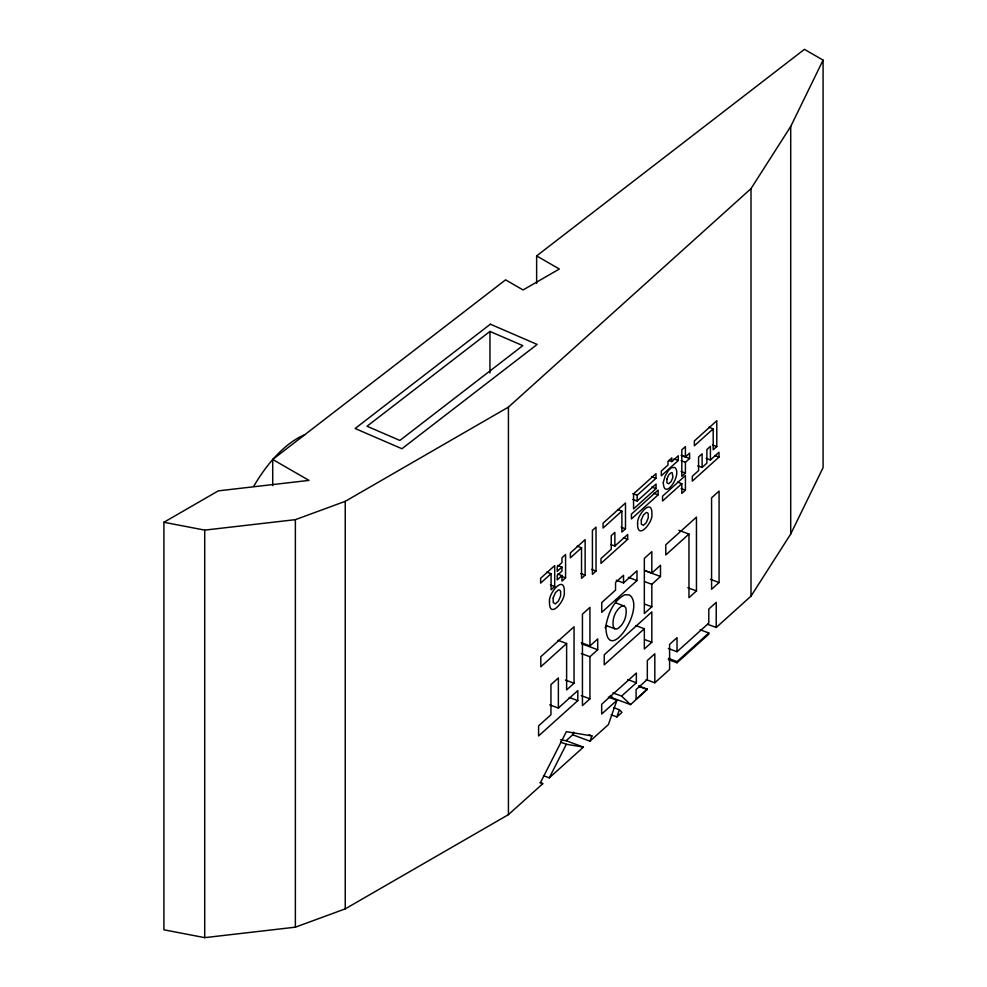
<?xml version="1.0" encoding="UTF-8"?>
<svg xmlns="http://www.w3.org/2000/svg" width="987" height="987" viewBox="0 0 987 987"><rect width="100%" height="100%" fill="white"/><g stroke="black" fill="none" stroke-linecap="round" stroke-linejoin="round"><path stroke-width="1.48" d="M615.974 602.736L616.159 599.985M611.15 714.798L616.912 716.932L619.367 709.752L613.606 707.63M608.3 697.093L616.937 700.289L608.387 724.606L589.979 741.188L572.707 734.797L566.143 740.719L560.456 739.769M572.707 734.797L573.694 732.157M589.979 741.188L591.953 735.92L589.079 734.846M591.953 735.92L566.353 731.675L540.753 782.037L542.727 783.752L508.428 814.645L345.24 908.867L295.372 927.175L204.716 937.65L163.916 929.803L163.916 522.271L204.716 530.118L295.372 519.655L345.24 501.334L508.428 407.113L751.008 188.628L790.71 126.484L823.084 60.121L804.43 49.35L536.632 255.904L536.632 283.306M707.593 624.29L716.229 627.485L751.008 596.148L790.71 534.016L823.084 467.653L823.084 60.121M549.29 777.842L566.353 744.272L583.416 747.11L549.29 777.842L543.529 775.708M605.105 627.769L606.845 625.425M671.814 461.62L678.279 455.784L678.279 460.485L661.327 475.759L661.327 471.058L667.965 465.074L667.965 461.398L671.814 457.931L671.814 461.62L668.927 460.559M637.17 501.051L637.17 495.252L655.985 478.3L655.985 473.649L633.555 493.845L633.555 508.897L656.059 488.639L656.059 484.037L637.17 501.051L632.852 499.459M551.091 573.681L540.617 583.12L540.617 578.271L554.694 565.588L554.694 586.5L551.091 589.745L551.091 573.681L546.773 572.09M621.872 511.093L603.057 528.045L603.057 523.196L625.487 503L625.487 528.798L621.872 532.042L621.872 511.093L617.554 509.489M713.194 428.839L694.367 445.791L694.367 440.942L716.796 420.746L716.796 446.543L713.194 449.788L713.194 428.839L708.876 427.248M581.528 547.785L570.387 557.828L570.387 552.93L585.131 539.642L585.131 575.137L581.528 578.382L581.528 547.785L577.21 546.181M557.655 565.465L561.973 567.069L557.199 571.362L557.199 566.871L561.973 562.578L561.973 557.778L565.576 554.534L565.576 577.864L561.973 581.109L561.973 575.606L557.655 574.002M685.422 456.882L689.592 453.119L689.592 458.523L685.422 462.286L685.422 473.094L681.82 476.339L681.82 449.825L685.422 446.58L685.422 456.882L681.104 455.278L689.592 458.523M561.973 575.606L557.199 579.9L557.199 575.409L561.973 571.103L561.973 567.069M658.119 494.857L631.421 518.903L631.421 514.153L658.119 490.107L658.119 494.857L653.801 493.253M681.82 483.655L662.536 501.026L662.536 496.177L685.422 475.561L685.422 490.157L681.82 493.401L681.82 483.655L677.501 482.063M614.864 546.033L627.683 534.485L627.683 539.334L600.984 563.38L600.984 558.531L611.261 549.278L611.261 535.645L614.864 532.4L614.864 546.033L610.546 544.429M697.797 465.852L702.115 467.443L706.889 463.15L706.889 449.517L710.418 446.334L710.418 459.967L706.1 458.363M710.418 459.967L718.992 452.243L718.992 457.08L692.306 481.138L692.306 476.289L698.574 470.639L698.574 457.006L702.115 453.81L702.115 467.443M596.012 571.091L592.41 574.335L592.41 530.364L596.012 527.12L596.012 571.091L591.694 569.499M623.525 582.922L636.985 570.807L636.985 580.566L601.737 612.31L601.737 602.551L615.543 590.115L615.543 582.453L623.525 575.261L623.525 582.922L616.332 580.257M566.624 643.512L540.814 666.768L540.814 656.688L574.052 626.757L574.052 683.226L566.624 689.913L566.624 643.512L557.988 640.316M688.963 534.066L665.781 554.941L665.781 544.762L696.452 517.139L696.452 590.929L688.963 597.678L688.963 534.066L678.883 530.34M651.827 573.077L660.5 565.255L660.5 576.494L651.827 584.304L651.827 606.771L644.338 613.519L644.338 558.408L651.827 551.659L651.827 573.077L644.634 570.412M589.942 645.93L597.715 638.934L597.715 649.742L589.942 656.737L589.942 698.833L582.441 705.582L582.441 614.148L589.942 607.4L589.942 645.93L581.306 642.734M644.338 628.731L604.241 664.856L604.241 654.776L651.827 611.915L651.827 642.253L644.338 649.002L644.338 628.731L635.702 625.536M558.371 708.061L577.802 690.567L577.802 700.634L538.594 735.944L538.594 725.864L550.943 714.748L550.943 684.62L558.371 677.933L558.371 708.061L549.734 704.866M719.067 582.527L711.578 589.276L711.578 497.843L719.067 491.094L719.067 582.527L710.43 579.332M616.937 700.289L601.675 714.033L601.675 704.274L636.356 673.035L636.356 682.794L621.588 696.106L612.952 692.911M668.384 648.533L677.02 651.728L708.802 623.105L708.802 609.041L716.229 602.354L716.229 627.485M668.384 659.587L677.02 662.783L677.02 661.598L708.802 632.975L700.165 629.78M638.688 685.99L647.324 689.185L636.084 699.314L636.084 689.555L647.324 679.426L647.324 660.537L654.813 653.789L654.813 682.794L646.177 679.599M616.912 716.932L621.995 712.355L619.367 709.752M610.311 695.391L613.309 698.228L630.582 704.619L647.324 689.185M654.813 682.794L669.605 669.47L669.605 644.351L677.02 637.664L677.02 651.728M677.02 662.783L708.802 634.172L708.802 632.975M272.708 485.604L272.708 459.461L505.578 279.852L523.085 289.956L559.345 269.019L536.632 255.904M489.947 331.435L367.016 426.248L399.871 440.436L522.802 345.623L489.947 331.435L489.947 372.926M163.916 522.271L218.312 490.86L308.968 480.398L272.708 459.461M624.364 606.104L622.155 605.895C615.222 609.904 611.94 619.182 613.334 626.881L614.815 628.768L616.998 629.015C623.92 624.981 627.288 615.703 625.869 607.98L624.364 606.104L615.728 602.909M712.478 444.952L716.796 446.543M714.687 455.488L718.992 457.08M681.104 460.682L685.422 462.286M673.961 458.893L678.279 460.485M681.104 471.49L685.422 473.094M651.667 476.696L655.985 478.3M681.104 488.553L685.422 490.157M651.741 487.035L656.059 488.639M632.852 493.648L637.17 495.252M621.168 527.194L625.487 528.798M623.365 537.73L627.683 539.334M644.671 570.634L660.5 576.494M687.816 587.734L696.452 590.929M644.634 581.639L651.827 584.304M628.349 577.37L636.985 580.566M580.812 573.533L585.131 575.137M644.634 604.106L651.827 606.771M561.258 576.26L565.576 577.864M550.376 584.896L554.694 586.5M644.634 639.588L651.827 642.253M606.178 625.573L614.815 628.768M668.384 658.403L677.02 661.598M581.874 643.882L597.715 649.742M581.306 653.542L589.942 656.737M627.732 679.599L636.356 682.794M638.688 686.347L647.324 689.543M565.415 680.031L574.052 683.226M581.306 695.638L589.942 698.833M569.166 697.439L577.802 700.634M566.143 740.719L583.416 747.11M560.591 742.15L566.353 744.272M539.84 782.691L542.727 783.752M621.588 696.106L630.582 704.619M790.71 126.484L790.71 534.016M751.008 188.628L751.008 596.148M508.428 407.113L508.428 814.645M345.24 501.334L345.24 908.867M295.372 519.655L295.372 927.175M204.716 530.118L204.716 937.65M253.647 486.455A102.574 50.189 -66.6 0 1 304.798 434.724M549.5 601.478C548.821 620.502 565.452 600.701 564.317 592.447C565.02 573.348 548.365 593.199 549.5 601.478M605.833 626.054C606.376 668.051 646.904 607.77 629.422 594.939L624.981 594.729C613.371 600.355 608.103 614.062 605.833 626.054M637.614 523.344C637.022 541.444 652.975 522.308 651.938 514.548C652.53 496.449 636.566 515.572 637.614 523.344M663.301 482.359C663.745 502.087 683.127 473.859 674.639 467.394L671.259 467.863L668.544 470.293L665.139 475.968L663.301 482.359M553.189 597.974L553.189 602.576L555.373 603.871L558.42 601.12L560.628 595.864L560.628 591.262L559.728 590.115L558.42 589.942L555.373 592.693L553.189 597.974M666.904 479.102L666.904 482.766L668.668 483.79L671.148 481.557L672.937 477.338L672.209 472.773L671.148 472.662L668.668 474.907L666.904 479.102M641.316 519.939L641.316 524.171L643.364 525.355L646.177 522.814L648.237 517.941L648.237 513.709L647.398 512.672L646.177 512.537L643.364 515.066L641.316 519.939M490.354 324.205L355.123 428.506L401.931 448.727L537.162 344.438L490.354 324.205"/></g></svg>
